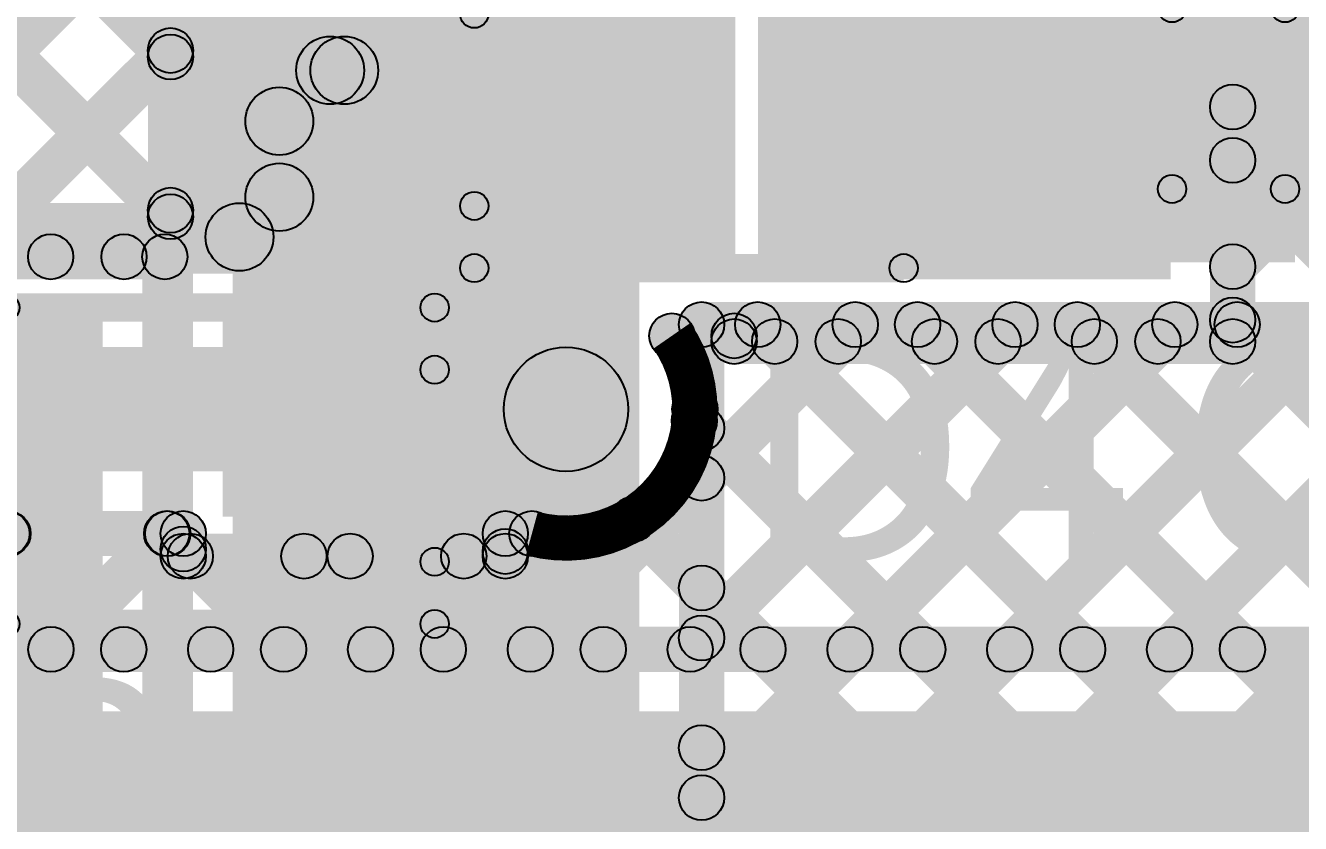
# Model space of a CAD drawing. Header units: millimetres. Extents: x -0.28 to 3.03, y -0.05 to 3.12.
# Drawn here: x 0.3083 to 0.534, y 0.5877 to 0.7289 of the extents above; entities that cross this region are included whole.
import ezdxf

# ---------------------------------------------------------------- set-up
doc = ezdxf.new("R2010")
doc.units = ezdxf.units.MM
doc.header["$MEASUREMENT"] = 0
for name, color, linetype in [('BottomLayer', 5, 'Continuous'), ('BottomPaste', 16, 'Continuous'), ('BottomSolder', 6, 'Continuous'), ('TopLayer', 1, 'Continuous'), ('TopOverlay', 2, 'Continuous'), ('TopPaste', 8, 'Continuous'), ('TopSolder', 216, 'Continuous'), ('ViaHoleLayer', 16, 'Continuous')]:
    doc.layers.add(name, color=color, linetype=linetype)

# ---------------------------------------------------------------- blocks, each defined once
blk = doc.blocks.new('R__0603_B_51')
at = {"layer": 'BottomLayer'}
for points in [[(-0.045, -0.0175), (-0.045, 0.0175), (-0.015, 0.0175), (-0.015, -0.0175)], [(0.015, -0.0175), (0.015, 0.0175), (0.045, 0.0175), (0.045, -0.0175)]]:
    blk.add_hatch(color=5, dxfattribs=at).paths.add_polyline_path(points)
at = {"layer": 'BottomPaste'}
for points in [[(-0.045, -0.0175), (-0.045, 0.0175), (-0.015, 0.0175), (-0.015, -0.0175)], [(0.015, -0.0175), (0.015, 0.0175), (0.045, 0.0175), (0.045, -0.0175)]]:
    blk.add_hatch(color=16, dxfattribs=at).paths.add_polyline_path(points)
at = {"layer": 'BottomSolder'}
for points in [[(-0.049, -0.0215), (-0.049, 0.0215), (-0.011, 0.0215), (-0.011, -0.0215)], [(0.011, -0.0215), (0.011, 0.0215), (0.049, 0.0215), (0.049, -0.0215)]]:
    blk.add_hatch(color=6, dxfattribs=at).paths.add_polyline_path(points)
blk = doc.blocks.new('SDM2U20SD3_7_76')
at = {"layer": 'TopLayer'}
for points in [[(-0.02992, -0.00886), (-0.05315, -0.00886), (-0.05315, 0.00886), (-0.02992, 0.00886)], [(0.05315, -0.00886), (0.02992, -0.00886), (0.02992, 0.00886), (0.05315, 0.00886)]]:
    blk.add_hatch(color=1, dxfattribs=at).paths.add_polyline_path(points)
at = {"layer": 'TopOverlay'}
h = blk.add_hatch(color=2, dxfattribs=at)
edge = h.paths.add_edge_path()
edge.add_arc((-0.036, 0.028), 0.0025, 0, 360)
h = blk.add_hatch(color=2, dxfattribs=at)
edge = h.paths.add_edge_path()
edge.add_arc((-0.036, 0.028), 0.0025, 0, 360)
for points in [[(-0.036, 0.0255), (-0.036, 0.0305), (0.04, 0.0305), (0.04, 0.0255)], [(0.04, 0.012), (0.08, 0.012), (0.08, 0.03), (0.04, 0.03)], [(-0.0335, 0.017), (-0.0385, 0.017), (-0.0385, 0.028), (-0.0335, 0.028)], [(0.056, -0.013), (0.08, -0.013), (0.08, 0.013), (0.056, 0.013)], [(0.04, -0.03), (0.08, -0.03), (0.08, -0.012), (0.04, -0.012)], [(-0.0335, -0.028), (-0.0385, -0.028), (-0.0385, -0.017), (-0.0335, -0.017)], [(-0.036, -0.0305), (-0.036, -0.0255), (0.04, -0.0255), (0.04, -0.0305)]]:
    blk.add_hatch(color=2, dxfattribs=at).paths.add_polyline_path(points)
h = blk.add_hatch(color=2, dxfattribs=at)
edge = h.paths.add_edge_path()
edge.add_arc((0.04, 0.028), 0.0025, 0, 360)
h = blk.add_hatch(color=2, dxfattribs=at)
edge = h.paths.add_edge_path()
edge.add_arc((-0.036, 0.017), 0.0025, 0, 360)
h = blk.add_hatch(color=2, dxfattribs=at)
edge = h.paths.add_edge_path()
edge.add_arc((-0.036, -0.017), 0.0025, 0, 360)
h = blk.add_hatch(color=2, dxfattribs=at)
edge = h.paths.add_edge_path()
edge.add_arc((-0.036, -0.028), 0.0025, 0, 360)
h = blk.add_hatch(color=2, dxfattribs=at)
edge = h.paths.add_edge_path()
edge.add_arc((-0.036, -0.028), 0.0025, 0, 360)
h = blk.add_hatch(color=2, dxfattribs=at)
edge = h.paths.add_edge_path()
edge.add_arc((0.04, -0.028), 0.0025, 0, 360)
at = {"layer": 'TopPaste'}
for points in [[(-0.02992, -0.00886), (-0.05315, -0.00886), (-0.05315, 0.00886), (-0.02992, 0.00886)], [(0.05315, -0.00886), (0.02992, -0.00886), (0.02992, 0.00886), (0.05315, 0.00886)]]:
    blk.add_hatch(color=8, dxfattribs=at).paths.add_polyline_path(points)
at = {"layer": 'TopSolder'}
for points in [[(-0.02592, -0.01286), (-0.05715, -0.01286), (-0.05715, 0.01286), (-0.02592, 0.01286)], [(0.05715, -0.01286), (0.02592, -0.01286), (0.02592, 0.01286), (0.05715, 0.01286)]]:
    blk.add_hatch(color=216, dxfattribs=at).paths.add_polyline_path(points)
at = {"layer": 'TopOverlay'}
for centre in [(-0.036, 0.028), (-0.036, 0.028), (0.04, 0.028), (-0.036, 0.017), (-0.036, -0.017), (-0.036, -0.028), (-0.036, -0.028), (0.04, -0.028)]:
    blk.add_circle(centre, 0.0025, dxfattribs=at)
blk = doc.blocks.new('SDM2U20SD3_7_77')
at = {"layer": 'TopLayer'}
for points in [[(-0.02992, -0.00886), (-0.05315, -0.00886), (-0.05315, 0.00886), (-0.02992, 0.00886)], [(0.05315, -0.00886), (0.02992, -0.00886), (0.02992, 0.00886), (0.05315, 0.00886)]]:
    blk.add_hatch(color=1, dxfattribs=at).paths.add_polyline_path(points)
at = {"layer": 'TopOverlay'}
h = blk.add_hatch(color=2, dxfattribs=at)
edge = h.paths.add_edge_path()
edge.add_arc((-0.036, 0.028), 0.0025, 0, 360)
h = blk.add_hatch(color=2, dxfattribs=at)
edge = h.paths.add_edge_path()
edge.add_arc((-0.036, 0.028), 0.0025, 0, 360)
for points in [[(0.04, 0.0305), (0.04, 0.0255), (-0.036, 0.0255), (-0.036, 0.0305)], [(0.04, 0.012), (0.08, 0.012), (0.08, 0.03), (0.04, 0.03)], [(-0.0385, 0.028), (-0.0335, 0.028), (-0.0335, 0.017), (-0.0385, 0.017)], [(0.056, -0.013), (0.08, -0.013), (0.08, 0.013), (0.056, 0.013)], [(0.04, -0.03), (0.08, -0.03), (0.08, -0.012), (0.04, -0.012)], [(-0.0385, -0.017), (-0.0335, -0.017), (-0.0335, -0.028), (-0.0385, -0.028)], [(0.04, -0.0255), (0.04, -0.0305), (-0.036, -0.0305), (-0.036, -0.0255)]]:
    blk.add_hatch(color=2, dxfattribs=at).paths.add_polyline_path(points)
h = blk.add_hatch(color=2, dxfattribs=at)
edge = h.paths.add_edge_path()
edge.add_arc((0.04, 0.028), 0.0025, 0, 360)
h = blk.add_hatch(color=2, dxfattribs=at)
edge = h.paths.add_edge_path()
edge.add_arc((-0.036, 0.017), 0.0025, 0, 360)
h = blk.add_hatch(color=2, dxfattribs=at)
edge = h.paths.add_edge_path()
edge.add_arc((-0.036, -0.017), 0.0025, 0, 360)
h = blk.add_hatch(color=2, dxfattribs=at)
edge = h.paths.add_edge_path()
edge.add_arc((-0.036, -0.028), 0.0025, 0, 360)
h = blk.add_hatch(color=2, dxfattribs=at)
edge = h.paths.add_edge_path()
edge.add_arc((-0.036, -0.028), 0.0025, 0, 360)
h = blk.add_hatch(color=2, dxfattribs=at)
edge = h.paths.add_edge_path()
edge.add_arc((0.04, -0.028), 0.0025, 0, 360)
at = {"layer": 'TopPaste'}
for points in [[(-0.02992, -0.00886), (-0.05315, -0.00886), (-0.05315, 0.00886), (-0.02992, 0.00886)], [(0.05315, -0.00886), (0.02992, -0.00886), (0.02992, 0.00886), (0.05315, 0.00886)]]:
    blk.add_hatch(color=8, dxfattribs=at).paths.add_polyline_path(points)
at = {"layer": 'TopSolder'}
for points in [[(-0.02592, -0.01286), (-0.05715, -0.01286), (-0.05715, 0.01286), (-0.02592, 0.01286)], [(0.05715, -0.01286), (0.02592, -0.01286), (0.02592, 0.01286), (0.05715, 0.01286)]]:
    blk.add_hatch(color=216, dxfattribs=at).paths.add_polyline_path(points)
at = {"layer": 'TopOverlay'}
for centre in [(-0.036, 0.028), (-0.036, 0.028), (0.04, 0.028), (-0.036, 0.017), (-0.036, -0.017), (-0.036, -0.028), (-0.036, -0.028), (0.04, -0.028)]:
    blk.add_circle(centre, 0.0025, dxfattribs=at)
blk = doc.blocks.new('C___0402_97')
at = {"layer": 'TopLayer'}
for points in [[(-0.0275, -0.0125), (-0.0275, 0.0125), (-0.0095, 0.0125), (-0.0095, -0.0125)], [(0.0095, -0.0125), (0.0095, 0.0125), (0.0275, 0.0125), (0.0275, -0.0125)]]:
    blk.add_hatch(color=1, dxfattribs=at).paths.add_polyline_path(points)
at = {"layer": 'TopOverlay'}
h = blk.add_hatch(color=2, dxfattribs=at)
edge = h.paths.add_edge_path()
edge.add_arc((-0.031, 0.016), 0.0025, 0, 360)
h = blk.add_hatch(color=2, dxfattribs=at)
edge = h.paths.add_edge_path()
edge.add_arc((-0.031, 0.016), 0.0025, 0, 360)
for points in [[(-0.031, 0.0135), (-0.031, 0.0185), (-0.011, 0.0185), (-0.011, 0.0135)], [(0.011, 0.0135), (0.011, 0.0185), (0.031, 0.0185), (0.031, 0.0135)], [(-0.0285, -0.016), (-0.0335, -0.016), (-0.0335, 0.016), (-0.0285, 0.016)], [(0.0335, -0.016), (0.0285, -0.016), (0.0285, 0.016), (0.0335, 0.016)], [(-0.031, -0.0185), (-0.031, -0.0135), (-0.011, -0.0135), (-0.011, -0.0185)], [(0.011, -0.0185), (0.011, -0.0135), (0.031, -0.0135), (0.031, -0.0185)]]:
    blk.add_hatch(color=2, dxfattribs=at).paths.add_polyline_path(points)
h = blk.add_hatch(color=2, dxfattribs=at)
edge = h.paths.add_edge_path()
edge.add_arc((-0.011, 0.016), 0.0025, 0, 360)
h = blk.add_hatch(color=2, dxfattribs=at)
edge = h.paths.add_edge_path()
edge.add_arc((0.011, 0.016), 0.0025, 0, 360)
h = blk.add_hatch(color=2, dxfattribs=at)
edge = h.paths.add_edge_path()
edge.add_arc((0.031, 0.016), 0.0025, 0, 360)
h = blk.add_hatch(color=2, dxfattribs=at)
edge = h.paths.add_edge_path()
edge.add_arc((0.031, 0.016), 0.0025, 0, 360)
h = blk.add_hatch(color=2, dxfattribs=at)
edge = h.paths.add_edge_path()
edge.add_arc((-0.031, -0.016), 0.0025, 0, 360)
h = blk.add_hatch(color=2, dxfattribs=at)
edge = h.paths.add_edge_path()
edge.add_arc((-0.031, -0.016), 0.0025, 0, 360)
h = blk.add_hatch(color=2, dxfattribs=at)
edge = h.paths.add_edge_path()
edge.add_arc((-0.011, -0.016), 0.0025, 0, 360)
h = blk.add_hatch(color=2, dxfattribs=at)
edge = h.paths.add_edge_path()
edge.add_arc((0.011, -0.016), 0.0025, 0, 360)
h = blk.add_hatch(color=2, dxfattribs=at)
edge = h.paths.add_edge_path()
edge.add_arc((0.031, -0.016), 0.0025, 0, 360)
h = blk.add_hatch(color=2, dxfattribs=at)
edge = h.paths.add_edge_path()
edge.add_arc((0.031, -0.016), 0.0025, 0, 360)
at = {"layer": 'TopPaste'}
for points in [[(-0.0275, -0.0125), (-0.0275, 0.0125), (-0.0095, 0.0125), (-0.0095, -0.0125)], [(0.0095, -0.0125), (0.0095, 0.0125), (0.0275, 0.0125), (0.0275, -0.0125)]]:
    blk.add_hatch(color=8, dxfattribs=at).paths.add_polyline_path(points)
at = {"layer": 'TopSolder'}
for points in [[(-0.0315, -0.0165), (-0.0315, 0.0165), (-0.0055, 0.0165), (-0.0055, -0.0165)], [(0.0055, -0.0165), (0.0055, 0.0165), (0.0315, 0.0165), (0.0315, -0.0165)]]:
    blk.add_hatch(color=216, dxfattribs=at).paths.add_polyline_path(points)
at = {"layer": 'TopOverlay'}
for centre in [(-0.031, 0.016), (-0.031, 0.016), (-0.011, 0.016), (0.011, 0.016), (0.031, 0.016), (0.031, 0.016), (-0.031, -0.016), (-0.031, -0.016), (-0.011, -0.016), (0.011, -0.016), (0.031, -0.016), (0.031, -0.016)]:
    blk.add_circle(centre, 0.0025, dxfattribs=at)
blk = doc.blocks.new('C__0603_B_99')
at = {"layer": 'BottomLayer'}
for points in [[(-0.045, -0.0175), (-0.045, 0.0175), (-0.015, 0.0175), (-0.015, -0.0175)], [(0.015, -0.0175), (0.015, 0.0175), (0.045, 0.0175), (0.045, -0.0175)]]:
    blk.add_hatch(color=5, dxfattribs=at).paths.add_polyline_path(points)
at = {"layer": 'BottomPaste'}
for points in [[(-0.045, -0.0175), (-0.045, 0.0175), (-0.015, 0.0175), (-0.015, -0.0175)], [(0.015, -0.0175), (0.015, 0.0175), (0.045, 0.0175), (0.045, -0.0175)]]:
    blk.add_hatch(color=16, dxfattribs=at).paths.add_polyline_path(points)
at = {"layer": 'BottomSolder'}
for points in [[(-0.049, -0.0215), (-0.049, 0.0215), (-0.011, 0.0215), (-0.011, -0.0215)], [(0.011, -0.0215), (0.011, 0.0215), (0.049, 0.0215), (0.049, -0.0215)]]:
    blk.add_hatch(color=6, dxfattribs=at).paths.add_polyline_path(points)

msp = doc.modelspace()

# ---------------------------------------------------------------- hatches: boundary and pattern name
at = {"layer": 'BottomLayer'}
for points in [[(0.52483, 0.7117), (0.51917, 0.71735), (0.72217, 0.92035), (0.72783, 0.9147)], [(0.52483, 0.68341), (0.51917, 0.68907), (0.72217, 0.89207), (0.72783, 0.88641)], [(0.48537, 0.61567), (0.47972, 0.62133), (0.72217, 0.86378), (0.72783, 0.85813)], [(0.51366, 0.61567), (0.508, 0.62133), (0.72217, 0.8355), (0.72783, 0.82984)], [(0.526, 0.673), (0.518, 0.673), (0.518, 0.8005), (0.526, 0.8005)], [(0.33, 0.685), (0.434, 0.685), (0.434, 0.795), (0.33, 0.795)], [(0.44476, 0.684), (0.511, 0.684), (0.511, 0.795), (0.44476, 0.795)], [(0.51917, 0.73053), (0.52483, 0.73619), (0.63969, 0.62133), (0.63403, 0.61567)], [(0.36226, 0.715), (0.36226, 0.727), (0.36476, 0.727), (0.36476, 0.715)], [(0.3575, 0.70776), (0.34901, 0.71624), (0.35801, 0.72524), (0.3665, 0.71676)], [(0.35926, 0.69854), (0.34726, 0.69854), (0.34726, 0.712), (0.35926, 0.712)], [(0.51917, 0.70225), (0.52483, 0.7079), (0.6114, 0.62133), (0.60575, 0.61567)], [(0.35045, 0.68726), (0.34197, 0.69574), (0.34901, 0.70279), (0.3575, 0.6943)], [(0.20144, 0.6855), (0.20144, 0.6975), (0.34621, 0.6975), (0.34621, 0.6855)], [(0.51917, 0.67396), (0.52483, 0.67962), (0.58312, 0.62133), (0.57746, 0.61567)], [(0.42274, 0.67), (0.42274, 0.678), (0.43376, 0.678), (0.43376, 0.67)], [(0.43376, 0.669), (0.43376, 0.677), (0.522, 0.677), (0.522, 0.669)], [(0.40052, 0.61567), (0.39486, 0.62133), (0.44936, 0.67583), (0.45502, 0.67017)], [(0.4288, 0.61567), (0.42315, 0.62133), (0.47765, 0.67583), (0.4833, 0.67017)], [(0.43811, 0.67017), (0.44377, 0.67583), (0.49827, 0.62133), (0.49261, 0.61567)], [(0.45709, 0.61567), (0.45143, 0.62133), (0.50593, 0.67583), (0.51159, 0.67017)], [(0.46639, 0.67017), (0.47205, 0.67583), (0.52655, 0.62133), (0.52089, 0.61567)], [(0.49468, 0.67017), (0.50034, 0.67583), (0.55484, 0.62133), (0.54918, 0.61567)], [(0.187, 0.65), (0.187, 0.672), (0.404, 0.672), (0.404, 0.65)], [(0.41178, 0.65322), (0.39622, 0.66878), (0.39622, 0.66878), (0.41178, 0.65322)], [(0.42389, 0.65611), (0.42955, 0.66176), (0.46998, 0.62133), (0.46433, 0.61567)], [(0.41303, 0.63868), (0.41869, 0.64434), (0.4417, 0.62133), (0.43604, 0.61567)], [(0.187, 0.635), (0.187, 0.643), (0.33626, 0.643), (0.33626, 0.635)], [(0.3024, 0.63617), (0.30806, 0.64183), (0.32856, 0.62133), (0.3229, 0.61567)], [(0.31567, 0.61567), (0.31001, 0.62133), (0.33051, 0.64183), (0.33617, 0.63617)], [(0.33069, 0.63617), (0.33635, 0.64183), (0.33908, 0.63909), (0.33343, 0.63343)], [(0.39326, 0.635), (0.39326, 0.643), (0.39797, 0.643), (0.39797, 0.635)], [(0.34026, 0.635), (0.33226, 0.635), (0.33226, 0.639), (0.34026, 0.639)], [(0.33626, 0.631), (0.33626, 0.639), (0.39326, 0.639), (0.39326, 0.631)], [(0.39726, 0.635), (0.38926, 0.635), (0.38926, 0.639), (0.39726, 0.639)], [(0.39043, 0.633), (0.39608, 0.63866), (0.41341, 0.62133), (0.40776, 0.61567)], [(0.33469, 0.63217), (0.34035, 0.63783), (0.35685, 0.62133), (0.35119, 0.61567)], [(0.34395, 0.61567), (0.33829, 0.62133), (0.35479, 0.63783), (0.36045, 0.63217)], [(0.36297, 0.63217), (0.36863, 0.63783), (0.38513, 0.62133), (0.37947, 0.61567)], [(0.37224, 0.61567), (0.36658, 0.62133), (0.38308, 0.63783), (0.38874, 0.63217)], [(0.211, 0.6145), (0.211, 0.6225), (1.107, 0.6225), (1.107, 0.6145)], [(0.211, 0.5825), (0.211, 0.6075), (1.107, 0.6075), (1.107, 0.5825)]]:
    msp.add_hatch(color=5, dxfattribs=at).paths.add_polyline_path(points)
h = msp.add_hatch(color=5, dxfattribs=at)
edge = h.paths.add_edge_path()
edge.add_arc((0.36226, 0.721), 0.006, 0, 360)
h = msp.add_hatch(color=5, dxfattribs=at)
edge = h.paths.add_edge_path()
edge.add_arc((0.36226, 0.721), 0.006, 0, 360)
h = msp.add_hatch(color=5, dxfattribs=at)
edge = h.paths.add_edge_path()
edge.add_arc((0.36476, 0.721), 0.006, 0, 360)
h = msp.add_hatch(color=5, dxfattribs=at)
edge = h.paths.add_edge_path()
edge.add_arc((0.35326, 0.712), 0.006, 0, 360)
h = msp.add_hatch(color=5, dxfattribs=at)
edge = h.paths.add_edge_path()
edge.add_arc((0.35326, 0.712), 0.006, 0, 360)
h = msp.add_hatch(color=5, dxfattribs=at)
edge = h.paths.add_edge_path()
edge.add_arc((0.522, 0.71452), 0.004, 0, 360)
h = msp.add_hatch(color=5, dxfattribs=at)
edge = h.paths.add_edge_path()
edge.add_arc((0.522, 0.70508), 0.004, 0, 360)
h = msp.add_hatch(color=5, dxfattribs=at)
edge = h.paths.add_edge_path()
edge.add_arc((0.35326, 0.69854), 0.006, 0, 360)
h = msp.add_hatch(color=5, dxfattribs=at)
edge = h.paths.add_edge_path()
edge.add_arc((0.35326, 0.69854), 0.006, 0, 360)
h = msp.add_hatch(color=5, dxfattribs=at)
edge = h.paths.add_edge_path()
edge.add_arc((0.34621, 0.6915), 0.006, 0, 360)
h = msp.add_hatch(color=5, dxfattribs=at)
edge = h.paths.add_edge_path()
edge.add_arc((0.34621, 0.6915), 0.006, 0, 360)
h = msp.add_hatch(color=5, dxfattribs=at)
edge = h.paths.add_edge_path()
edge.add_arc((0.522, 0.68624), 0.004, 0, 360)
h = msp.add_hatch(color=5, dxfattribs=at)
edge = h.paths.add_edge_path()
edge.add_arc((0.522, 0.67679), 0.004, 0, 360)
h = msp.add_hatch(color=5, dxfattribs=at)
edge = h.paths.add_edge_path()
edge.add_arc((0.42274, 0.674), 0.004, 0, 360)
h = msp.add_hatch(color=5, dxfattribs=at)
edge = h.paths.add_edge_path()
edge.add_arc((0.42274, 0.674), 0.004, 0, 360)
h = msp.add_hatch(color=5, dxfattribs=at)
edge = h.paths.add_edge_path()
edge.add_arc((0.43376, 0.674), 0.004, 0, 360)
h = msp.add_hatch(color=5, dxfattribs=at)
edge = h.paths.add_edge_path()
edge.add_arc((0.43376, 0.673), 0.004, 0, 360)
h = msp.add_hatch(color=5, dxfattribs=at)
edge = h.paths.add_edge_path()
edge.add_arc((0.44094, 0.673), 0.004, 0, 360)
h = msp.add_hatch(color=5, dxfattribs=at)
edge = h.paths.add_edge_path()
edge.add_arc((0.45219, 0.673), 0.004, 0, 360)
h = msp.add_hatch(color=5, dxfattribs=at)
edge = h.paths.add_edge_path()
edge.add_arc((0.46922, 0.673), 0.004, 0, 360)
h = msp.add_hatch(color=5, dxfattribs=at)
edge = h.paths.add_edge_path()
edge.add_arc((0.48048, 0.673), 0.004, 0, 360)
h = msp.add_hatch(color=5, dxfattribs=at)
edge = h.paths.add_edge_path()
edge.add_arc((0.49751, 0.673), 0.004, 0, 360)
h = msp.add_hatch(color=5, dxfattribs=at)
edge = h.paths.add_edge_path()
edge.add_arc((0.50876, 0.673), 0.004, 0, 360)
h = msp.add_hatch(color=5, dxfattribs=at)
edge = h.paths.add_edge_path()
edge.add_arc((0.522, 0.673), 0.004, 0, 360)
h = msp.add_hatch(color=5, dxfattribs=at)
edge = h.paths.add_edge_path()
edge.add_arc((0.522, 0.673), 0.004, 0, 360)
h = msp.add_hatch(color=5, dxfattribs=at)
edge = h.paths.add_edge_path()
edge.add_arc((0.404, 0.661), 0.01181, 0, 360)
h = msp.add_hatch(color=5, dxfattribs=at)
edge = h.paths.add_edge_path()
edge.add_arc((0.404, 0.661), 0.011, 0, 360)
h = msp.add_hatch(color=5, dxfattribs=at)
edge = h.paths.add_edge_path()
edge.add_arc((0.404, 0.661), 0.011, 0, 360)
h = msp.add_hatch(color=5, dxfattribs=at)
edge = h.paths.add_edge_path()
edge.add_arc((0.404, 0.661), 0.011, 0, 360)
h = msp.add_hatch(color=5, dxfattribs=at)
edge = h.paths.add_edge_path()
edge.add_arc((0.42681, 0.661), 0.004, 0, 360)
h = msp.add_hatch(color=5, dxfattribs=at)
edge = h.paths.add_edge_path()
edge.add_arc((0.42681, 0.661), 0.004, 0, 360)
h = msp.add_hatch(color=5, dxfattribs=at)
edge = h.paths.add_edge_path()
edge.add_arc((0.42672, 0.65894), 0.004, 0, 360)
h = msp.add_hatch(color=5, dxfattribs=at)
edge = h.paths.add_edge_path()
edge.add_arc((0.41586, 0.64151), 0.004, 0, 360)
h = msp.add_hatch(color=5, dxfattribs=at)
edge = h.paths.add_edge_path()
edge.add_arc((0.30505, 0.639), 0.004, 0, 360)
h = msp.add_hatch(color=5, dxfattribs=at)
edge = h.paths.add_edge_path()
edge.add_arc((0.30523, 0.639), 0.004, 0, 360)
h = msp.add_hatch(color=5, dxfattribs=at)
edge = h.paths.add_edge_path()
edge.add_arc((0.33334, 0.639), 0.004, 0, 360)
h = msp.add_hatch(color=5, dxfattribs=at)
edge = h.paths.add_edge_path()
edge.add_arc((0.33352, 0.639), 0.004, 0, 360)
h = msp.add_hatch(color=5, dxfattribs=at)
edge = h.paths.add_edge_path()
edge.add_arc((0.33626, 0.639), 0.004, 0, 360)
h = msp.add_hatch(color=5, dxfattribs=at)
edge = h.paths.add_edge_path()
edge.add_arc((0.33626, 0.639), 0.004, 0, 360)
h = msp.add_hatch(color=5, dxfattribs=at)
edge = h.paths.add_edge_path()
edge.add_arc((0.39326, 0.639), 0.004, 0, 360)
h = msp.add_hatch(color=5, dxfattribs=at)
edge = h.paths.add_edge_path()
edge.add_arc((0.39326, 0.639), 0.004, 0, 360)
h = msp.add_hatch(color=5, dxfattribs=at)
edge = h.paths.add_edge_path()
edge.add_arc((0.39797, 0.639), 0.004, 0, 360)
h = msp.add_hatch(color=5, dxfattribs=at)
edge = h.paths.add_edge_path()
edge.add_arc((0.39797, 0.639), 0.004, 0, 360)
h = msp.add_hatch(color=5, dxfattribs=at)
edge = h.paths.add_edge_path()
edge.add_arc((0.33626, 0.63626), 0.004, 0, 360)
h = msp.add_hatch(color=5, dxfattribs=at)
edge = h.paths.add_edge_path()
edge.add_arc((0.33626, 0.635), 0.004, 0, 360)
h = msp.add_hatch(color=5, dxfattribs=at)
edge = h.paths.add_edge_path()
edge.add_arc((0.33626, 0.635), 0.004, 0, 360)
h = msp.add_hatch(color=5, dxfattribs=at)
edge = h.paths.add_edge_path()
edge.add_arc((0.33752, 0.635), 0.004, 0, 360)
h = msp.add_hatch(color=5, dxfattribs=at)
edge = h.paths.add_edge_path()
edge.add_arc((0.35762, 0.635), 0.004, 0, 360)
h = msp.add_hatch(color=5, dxfattribs=at)
edge = h.paths.add_edge_path()
edge.add_arc((0.3658, 0.635), 0.004, 0, 360)
h = msp.add_hatch(color=5, dxfattribs=at)
edge = h.paths.add_edge_path()
edge.add_arc((0.38591, 0.635), 0.004, 0, 360)
h = msp.add_hatch(color=5, dxfattribs=at)
edge = h.paths.add_edge_path()
edge.add_arc((0.39326, 0.63583), 0.004, 0, 360)
h = msp.add_hatch(color=5, dxfattribs=at)
edge = h.paths.add_edge_path()
edge.add_arc((0.39326, 0.635), 0.004, 0, 360)
h = msp.add_hatch(color=5, dxfattribs=at)
edge = h.paths.add_edge_path()
edge.add_arc((0.39326, 0.635), 0.004, 0, 360)
h = msp.add_hatch(color=5, dxfattribs=at)
edge = h.paths.add_edge_path()
edge.add_arc((0.31284, 0.6185), 0.004, 0, 360)
h = msp.add_hatch(color=5, dxfattribs=at)
edge = h.paths.add_edge_path()
edge.add_arc((0.32573, 0.6185), 0.004, 0, 360)
h = msp.add_hatch(color=5, dxfattribs=at)
edge = h.paths.add_edge_path()
edge.add_arc((0.34112, 0.6185), 0.004, 0, 360)
h = msp.add_hatch(color=5, dxfattribs=at)
edge = h.paths.add_edge_path()
edge.add_arc((0.35402, 0.6185), 0.004, 0, 360)
h = msp.add_hatch(color=5, dxfattribs=at)
edge = h.paths.add_edge_path()
edge.add_arc((0.36941, 0.6185), 0.004, 0, 360)
h = msp.add_hatch(color=5, dxfattribs=at)
edge = h.paths.add_edge_path()
edge.add_arc((0.3823, 0.6185), 0.004, 0, 360)
h = msp.add_hatch(color=5, dxfattribs=at)
edge = h.paths.add_edge_path()
edge.add_arc((0.39769, 0.6185), 0.004, 0, 360)
h = msp.add_hatch(color=5, dxfattribs=at)
edge = h.paths.add_edge_path()
edge.add_arc((0.41059, 0.6185), 0.004, 0, 360)
h = msp.add_hatch(color=5, dxfattribs=at)
edge = h.paths.add_edge_path()
edge.add_arc((0.42598, 0.6185), 0.004, 0, 360)
h = msp.add_hatch(color=5, dxfattribs=at)
edge = h.paths.add_edge_path()
edge.add_arc((0.43887, 0.6185), 0.004, 0, 360)
h = msp.add_hatch(color=5, dxfattribs=at)
edge = h.paths.add_edge_path()
edge.add_arc((0.45426, 0.6185), 0.004, 0, 360)
h = msp.add_hatch(color=5, dxfattribs=at)
edge = h.paths.add_edge_path()
edge.add_arc((0.46715, 0.6185), 0.004, 0, 360)
h = msp.add_hatch(color=5, dxfattribs=at)
edge = h.paths.add_edge_path()
edge.add_arc((0.48254, 0.6185), 0.004, 0, 360)
h = msp.add_hatch(color=5, dxfattribs=at)
edge = h.paths.add_edge_path()
edge.add_arc((0.49544, 0.6185), 0.004, 0, 360)
h = msp.add_hatch(color=5, dxfattribs=at)
edge = h.paths.add_edge_path()
edge.add_arc((0.51083, 0.6185), 0.004, 0, 360)
h = msp.add_hatch(color=5, dxfattribs=at)
edge = h.paths.add_edge_path()
edge.add_arc((0.52372, 0.6185), 0.004, 0, 360)
at = {"layer": 'TopLayer'}
for points in [[(0.17154, 0.88017), (0.1772, 0.88583), (0.33683, 0.7262), (0.33117, 0.72054)], [(0.34316, 0.44517), (0.3375, 0.45083), (0.6805, 0.79383), (0.68616, 0.78817)], [(0.37144, 0.44517), (0.36578, 0.45083), (0.70878, 0.79383), (0.71444, 0.78817)], [(0.39973, 0.44517), (0.39407, 0.45083), (0.73707, 0.79383), (0.74273, 0.78817)], [(0.438, 0.687), (0.533, 0.687), (0.533, 0.789), (0.438, 0.789)], [(0.27203, 0.68517), (0.26637, 0.69083), (0.33436, 0.75882), (0.34002, 0.75316)], [(0.27067, 0.75276), (0.27633, 0.75841), (0.33683, 0.69791), (0.33117, 0.69226)], [(0.338, 0.578), (0.33, 0.578), (0.33, 0.736), (0.338, 0.736)], [(0.27067, 0.72447), (0.27633, 0.73013), (0.31563, 0.69083), (0.30997, 0.68517)], [(0.30031, 0.68517), (0.29466, 0.69083), (0.33117, 0.72734), (0.33683, 0.72169)], [(0.345, 0.589), (0.417, 0.589), (0.417, 0.725), (0.345, 0.725)], [(0.3286, 0.68517), (0.32294, 0.69083), (0.33117, 0.69906), (0.33683, 0.6934)], [(0.21, 0.684), (0.21, 0.692), (0.333, 0.692), (0.333, 0.684)], [(0.337, 0.578), (0.329, 0.578), (0.329, 0.688), (0.337, 0.688)], [(0.428, 0.672), (0.428, 0.68), (0.544, 0.68), (0.544, 0.672)], [(0.158, 0.589), (0.322, 0.589), (0.322, 0.677), (0.158, 0.677)], [(0.31487, 0.44517), (0.30922, 0.45083), (0.53722, 0.67883), (0.54287, 0.67317)], [(0.43083, 0.64598), (0.42517, 0.65164), (0.45236, 0.67883), (0.45802, 0.67317)], [(0.43083, 0.6177), (0.42517, 0.62335), (0.48065, 0.67883), (0.4863, 0.67317)], [(0.43083, 0.58941), (0.42517, 0.59507), (0.50893, 0.67883), (0.51459, 0.67317)], [(0.43511, 0.67317), (0.44077, 0.67883), (0.61477, 0.50483), (0.60911, 0.49917)], [(0.46339, 0.67317), (0.46905, 0.67883), (0.64305, 0.50483), (0.63739, 0.49917)], [(0.49168, 0.67317), (0.49734, 0.67883), (0.67134, 0.50483), (0.66568, 0.49917)], [(0.51996, 0.67317), (0.52562, 0.67883), (0.69962, 0.50483), (0.69396, 0.49917)], [(0.432, 0.578), (0.424, 0.578), (0.424, 0.676), (0.432, 0.676)], [(0.42517, 0.65483), (0.43083, 0.66048), (0.58648, 0.50483), (0.58083, 0.49917)], [(0.42517, 0.62654), (0.43083, 0.6322), (0.5582, 0.50483), (0.55254, 0.49917)], [(0.42517, 0.59826), (0.43083, 0.60391), (0.55683, 0.47791), (0.55117, 0.47226)]]:
    msp.add_hatch(color=1, dxfattribs=at).paths.add_polyline_path(points)
h = msp.add_hatch(color=1, dxfattribs=at)
edge = h.paths.add_edge_path()
edge.add_arc((0.334, 0.72451), 0.004, 0, 360)
h = msp.add_hatch(color=1, dxfattribs=at)
edge = h.paths.add_edge_path()
edge.add_arc((0.334, 0.72337), 0.004, 0, 360)
h = msp.add_hatch(color=1, dxfattribs=at)
edge = h.paths.add_edge_path()
edge.add_arc((0.334, 0.69623), 0.004, 0, 360)
h = msp.add_hatch(color=1, dxfattribs=at)
edge = h.paths.add_edge_path()
edge.add_arc((0.334, 0.69509), 0.004, 0, 360)
h = msp.add_hatch(color=1, dxfattribs=at)
edge = h.paths.add_edge_path()
edge.add_arc((0.3128, 0.688), 0.004, 0, 360)
h = msp.add_hatch(color=1, dxfattribs=at)
edge = h.paths.add_edge_path()
edge.add_arc((0.32577, 0.688), 0.004, 0, 360)
h = msp.add_hatch(color=1, dxfattribs=at)
edge = h.paths.add_edge_path()
edge.add_arc((0.333, 0.688), 0.004, 0, 360)
h = msp.add_hatch(color=1, dxfattribs=at)
edge = h.paths.add_edge_path()
edge.add_arc((0.333, 0.688), 0.004, 0, 360)
h = msp.add_hatch(color=1, dxfattribs=at)
edge = h.paths.add_edge_path()
edge.add_arc((0.428, 0.676), 0.004, 0, 360)
h = msp.add_hatch(color=1, dxfattribs=at)
edge = h.paths.add_edge_path()
edge.add_arc((0.428, 0.676), 0.004, 0, 360)
h = msp.add_hatch(color=1, dxfattribs=at)
edge = h.paths.add_edge_path()
edge.add_arc((0.43794, 0.676), 0.004, 0, 360)
h = msp.add_hatch(color=1, dxfattribs=at)
edge = h.paths.add_edge_path()
edge.add_arc((0.45519, 0.676), 0.004, 0, 360)
h = msp.add_hatch(color=1, dxfattribs=at)
edge = h.paths.add_edge_path()
edge.add_arc((0.46622, 0.676), 0.004, 0, 360)
h = msp.add_hatch(color=1, dxfattribs=at)
edge = h.paths.add_edge_path()
edge.add_arc((0.48348, 0.676), 0.004, 0, 360)
h = msp.add_hatch(color=1, dxfattribs=at)
edge = h.paths.add_edge_path()
edge.add_arc((0.49451, 0.676), 0.004, 0, 360)
h = msp.add_hatch(color=1, dxfattribs=at)
edge = h.paths.add_edge_path()
edge.add_arc((0.51176, 0.676), 0.004, 0, 360)
h = msp.add_hatch(color=1, dxfattribs=at)
edge = h.paths.add_edge_path()
edge.add_arc((0.52279, 0.676), 0.004, 0, 360)
h = msp.add_hatch(color=1, dxfattribs=at)
edge = h.paths.add_edge_path()
edge.add_arc((0.404, 0.661), 0.01181, 0, 360)
h = msp.add_hatch(color=1, dxfattribs=at)
edge = h.paths.add_edge_path()
edge.add_arc((0.428, 0.65765), 0.004, 0, 360)
h = msp.add_hatch(color=1, dxfattribs=at)
edge = h.paths.add_edge_path()
edge.add_arc((0.428, 0.64881), 0.004, 0, 360)
h = msp.add_hatch(color=1, dxfattribs=at)
edge = h.paths.add_edge_path()
edge.add_arc((0.428, 0.62937), 0.004, 0, 360)
h = msp.add_hatch(color=1, dxfattribs=at)
edge = h.paths.add_edge_path()
edge.add_arc((0.428, 0.62052), 0.004, 0, 360)
h = msp.add_hatch(color=1, dxfattribs=at)
edge = h.paths.add_edge_path()
edge.add_arc((0.428, 0.60109), 0.004, 0, 360)
h = msp.add_hatch(color=1, dxfattribs=at)
edge = h.paths.add_edge_path()
edge.add_arc((0.428, 0.59224), 0.004, 0, 360)
at = {"layer": 'ViaHoleLayer'}
h = msp.add_hatch(color=16, dxfattribs=at)
edge = h.paths.add_edge_path()
edge.add_arc((0.404, 0.661), 0.00591, 0, 360)

# ---------------------------------------------------------------- linework, layer by layer
at = {"layer": 'BottomLayer', "const_width": 0.008}
for points in [[(0.42274, 0.674, -0.152768), (0.42681, 0.661)], [(0.42681, 0.661, -0.494899), (0.39797, 0.639)]]:
    msp.add_lwpolyline(points, format="xyb", dxfattribs=at)
at = {"layer": 'BottomLayer'}
for centre, radius in [((0.36226, 0.721), 0.006), ((0.36226, 0.721), 0.006), ((0.36476, 0.721), 0.006), ((0.35326, 0.712), 0.006), ((0.35326, 0.712), 0.006), ((0.522, 0.71452), 0.004), ((0.522, 0.70508), 0.004), ((0.35326, 0.69854), 0.006), ((0.35326, 0.69854), 0.006), ((0.34621, 0.6915), 0.006), ((0.34621, 0.6915), 0.006), ((0.522, 0.68624), 0.004), ((0.522, 0.67679), 0.004), ((0.42274, 0.674), 0.004), ((0.42274, 0.674), 0.004), ((0.43376, 0.674), 0.004), ((0.43376, 0.673), 0.004), ((0.44094, 0.673), 0.004), ((0.45219, 0.673), 0.004), ((0.46922, 0.673), 0.004), ((0.48048, 0.673), 0.004), ((0.49751, 0.673), 0.004), ((0.50876, 0.673), 0.004), ((0.522, 0.673), 0.004), ((0.522, 0.673), 0.004), ((0.404, 0.661), 0.011), ((0.404, 0.661), 0.011), ((0.404, 0.661), 0.011), ((0.42681, 0.661), 0.004), ((0.42681, 0.661), 0.004), ((0.42672, 0.65894), 0.004), ((0.41586, 0.64151), 0.004), ((0.30505, 0.639), 0.004), ((0.30523, 0.639), 0.004), ((0.33334, 0.639), 0.004), ((0.33352, 0.639), 0.004), ((0.33626, 0.639), 0.004), ((0.33626, 0.639), 0.004), ((0.39326, 0.639), 0.004), ((0.39326, 0.639), 0.004), ((0.39797, 0.639), 0.004), ((0.39797, 0.639), 0.004), ((0.33626, 0.63626), 0.004), ((0.33626, 0.635), 0.004), ((0.33626, 0.635), 0.004), ((0.33752, 0.635), 0.004), ((0.35762, 0.635), 0.004), ((0.3658, 0.635), 0.004), ((0.38591, 0.635), 0.004), ((0.39326, 0.63583), 0.004), ((0.39326, 0.635), 0.004), ((0.39326, 0.635), 0.004), ((0.31284, 0.6185), 0.004), ((0.32573, 0.6185), 0.004), ((0.34112, 0.6185), 0.004), ((0.35402, 0.6185), 0.004), ((0.36941, 0.6185), 0.004), ((0.3823, 0.6185), 0.004), ((0.39769, 0.6185), 0.004), ((0.41059, 0.6185), 0.004), ((0.42598, 0.6185), 0.004), ((0.43887, 0.6185), 0.004), ((0.45426, 0.6185), 0.004), ((0.46715, 0.6185), 0.004), ((0.48254, 0.6185), 0.004), ((0.49544, 0.6185), 0.004), ((0.51083, 0.6185), 0.004), ((0.52372, 0.6185), 0.004)]:
    msp.add_circle(centre, radius, dxfattribs=at)
at = {"layer": 'TopLayer'}
for centre in [(0.334, 0.72451), (0.334, 0.72337), (0.334, 0.69623), (0.334, 0.69509), (0.3128, 0.688), (0.32577, 0.688), (0.333, 0.688), (0.333, 0.688), (0.428, 0.676), (0.428, 0.676), (0.43794, 0.676), (0.45519, 0.676), (0.46622, 0.676), (0.48348, 0.676), (0.49451, 0.676), (0.51176, 0.676), (0.52279, 0.676), (0.428, 0.65765), (0.428, 0.64881), (0.428, 0.62937), (0.428, 0.62052), (0.428, 0.60109), (0.428, 0.59224)]:
    msp.add_circle(centre, 0.004, dxfattribs=at)

# ---------------------------------------------------------------- block references
for name, p, rotation in [('C__0603_B_99', (0.50476, 0.725), 360), ('SDM2U20SD3_7_76', (0.42376, 0.714), 360), ('R__0603_B_51', (0.36476, 0.691), 90), ('C___0402_97', (0.54226, 0.716), 360), ('SDM2U20SD3_7_77', (0.34476, 0.651), 180)]:
    msp.add_blockref(name, p, dxfattribs=dict(rotation=rotation))

# ---------------------------------------------------------------- texts
at = {"layer": 'TopOverlay'}
for s, p in [('D4', (0.43576, 0.634)), ('C18', (0.51276, 0.634)), ('D3', (0.26676, 0.573))]:
    msp.add_text(s, height=0.04, dxfattribs=at).set_placement(p)

doc.saveas('drawing.dxf')
